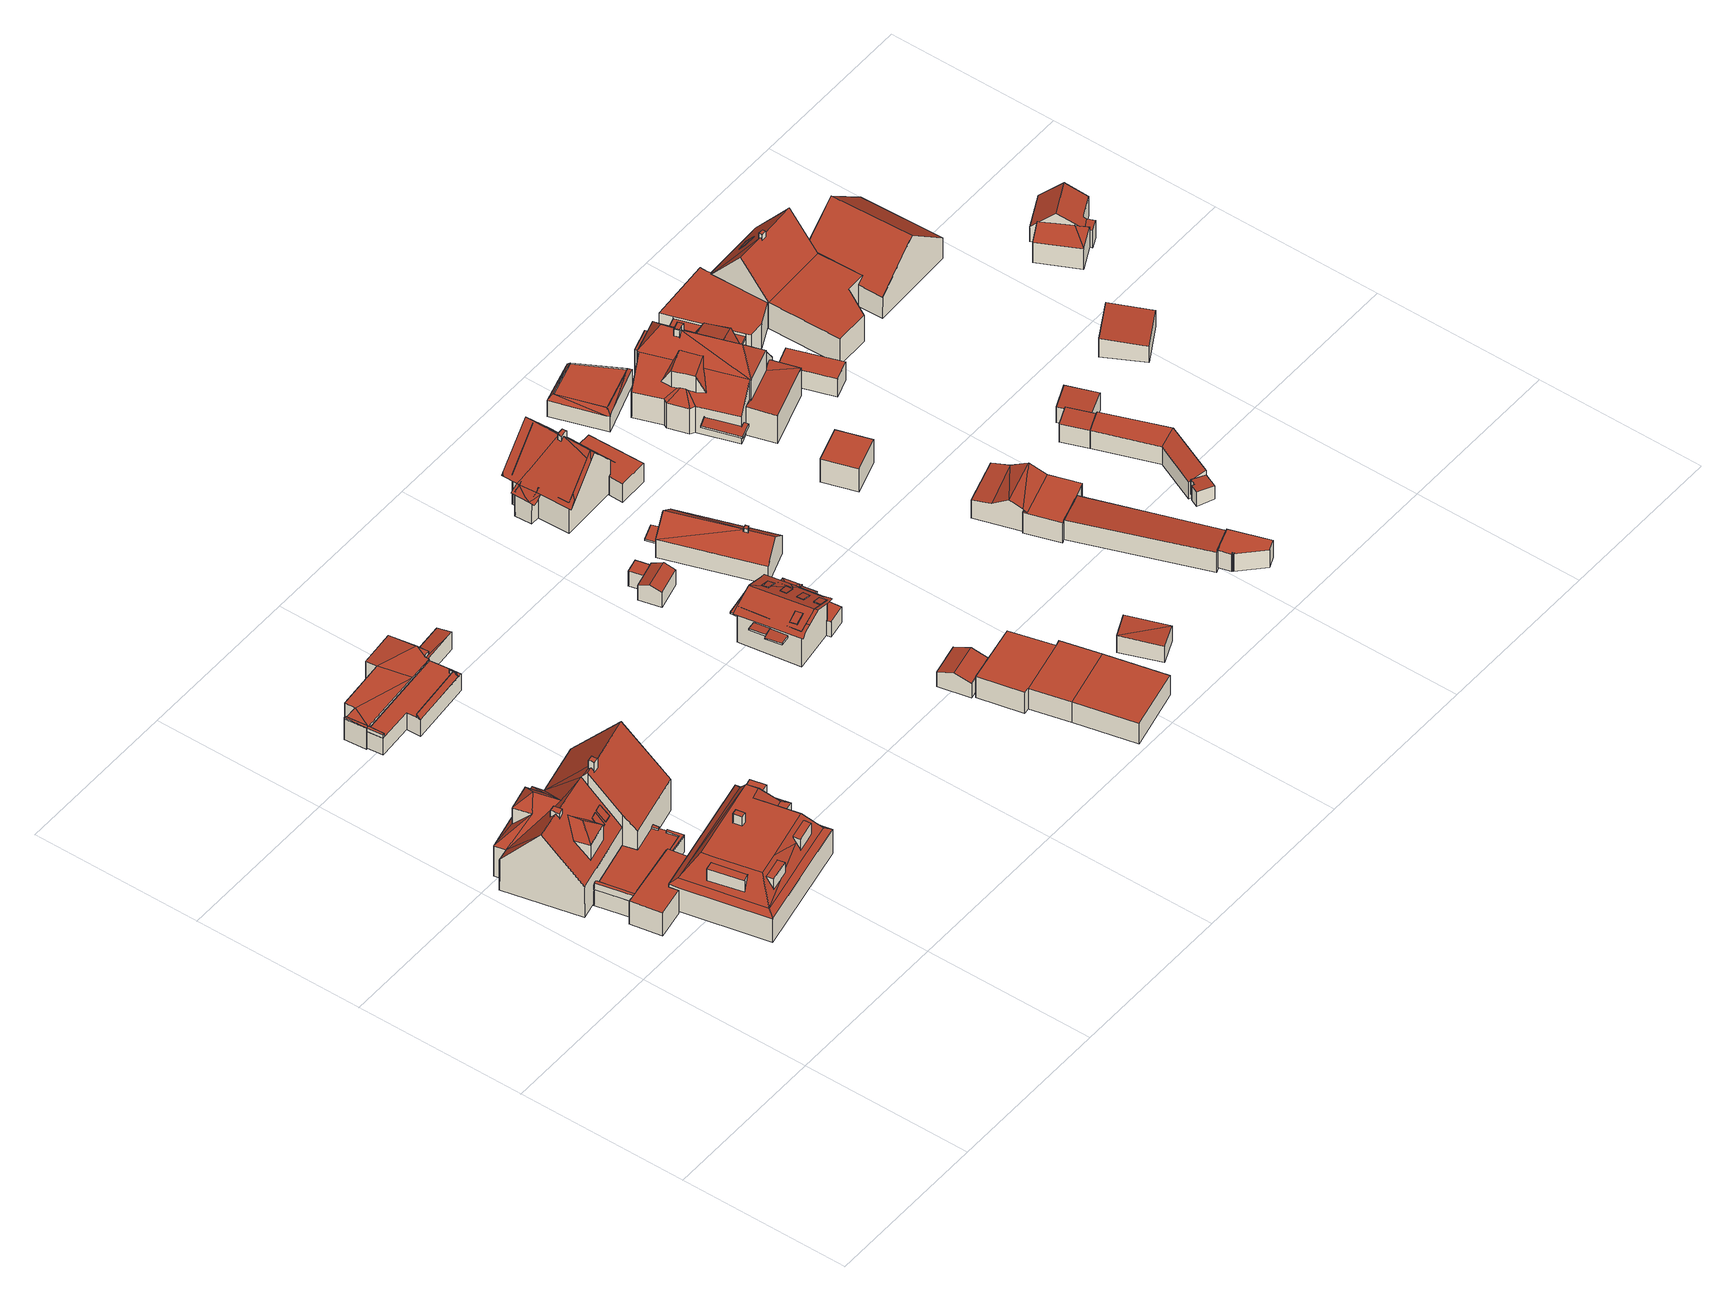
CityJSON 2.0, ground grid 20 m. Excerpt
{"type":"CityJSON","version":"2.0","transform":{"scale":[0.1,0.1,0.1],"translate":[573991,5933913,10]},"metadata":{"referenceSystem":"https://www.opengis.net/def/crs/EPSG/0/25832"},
"CityObjects":{
"building1":{"type":"Building","attributes":{"Grundfläche 2D":"24.657796","Grundhöhe NN":"11.334"},"geometry":[{"type":"Solid","lod":"3","boundaries":[[[[0,1,2,3,4,5,6,7,8]],[[2,1,9,10]],[[11,12,13,6,5,4,3,2,10,14]],[[7,6,13,15]],[[8,7,15,16]],[[0,8,16,17]],[[1,0,17,9]],[[9,17,16,15,13,12,11,14,10]]]],"semantics":{"surfaces":[{"type":"RoofSurface"},{"type":"WallSurface"},{"type":"GroundSurface"}],"values":[[0,1,1,1,1,1,1,2]]}}]},
"building2":{"type":"Building","attributes":{"Grundfläche 2D":"43.860601","Grundhöhe NN":"10.891"},"children":["building2-1","building2-2","building2-3"],"geometry":[{"type":"Solid","lod":"3","boundaries":[[[[18,19,20,21,22,23,24,25,26,27,28,29,30]],[[20,19,18,31,32]],[[21,20,32,33]],[[23,22,21,33,34]],[[24,23,34,35]],[[36,37,27,26,25,24,35,38]],[[28,27,37,39]],[[29,28,39,40]],[[18,30,29,40,41,31]],[[35,34,33,32,31,41,40,39,37,36,38]]]],"semantics":{"surfaces":[{"type":"RoofSurface"},{"type":"WallSurface"},{"type":"GroundSurface"}],"values":[[0,1,1,1,1,1,1,1,1,2]]}}]},
"building2-1":{"type":"BuildingInstallation","parents":["building2"],"geometry":[{"type":"MultiSurface","lod":"3","boundaries":[[[42,43,44,45]],[[30,18,43,42]],[[18,19,44,43]],[[19,46,45,44]],[[42,45,46,30]]],"semantics":{"surfaces":[{"type":"RoofSurface"},{"type":"WallSurface"}],"values":[0,1,1,1,1]}}]},
"building2-2":{"type":"BuildingInstallation","parents":["building2"],"geometry":[{"type":"MultiSurface","lod":"3","boundaries":[[[47,48,49,50,51,52,53]],[[27,28,52,51]],[[28,29,53,52]],[[29,54,47,53]],[[48,47,54,55]],[[48,55,56,49]],[[56,26,50,49]],[[26,27,51,50]]],"semantics":{"surfaces":[{"type":"RoofSurface"},{"type":"WallSurface"}],"values":[0,1,1,1,1,1,1,1]}}]},
"building2-3":{"type":"BuildingInstallation","parents":["building2"],"geometry":[{"type":"MultiSurface","lod":"3","boundaries":[[[57,58,59,60]],[[25,58,57,24]],[[25,22,59,58]],[[22,23,60,59]],[[23,24,57,60]]],"semantics":{"surfaces":[{"type":"RoofSurface"},{"type":"WallSurface"}],"values":[0,1,1,1,1]}}]},
"building3":{"type":"Building","attributes":{"Grundfläche 2D":"181.480783","Grundhöhe NN":"11.256"},"children":["building3-1","building3-2","building3-3","building3-4","building3-5"],"geometry":[{"type":"Solid","lod":"3","boundaries":[[[[61,62,63,64,65]],[[66,67,63,62,61]],[[68,66,61]],[[69,70,71]],[[68,71,70,72,73,66]],[[74,75,63,67,66]],[[61,76,77,68]],[[76,78,79,80,77]],[[71,81,82]],[[81,79,82]],[[81,71,68,83]],[[77,84,83,68]],[[83,85,81]],[[84,85,83]],[[82,79,78]],[[86,87,66,73,72,70,88,89,90]],[[91,64,63,75,74,92,93]],[[77,80,84]],[[79,81,85]],[[66,87,74]],[[87,86,92,74]],[[84,80,79,85]],[[61,65,94,95]],[[76,61,95,96]],[[82,78,76,96,97]],[[71,82,97,98]],[[69,71,98,99]],[[88,70,69,99,100]],[[86,90,89,88,100,101]],[[92,86,101,102,93]],[[91,93,102,103]],[[94,65,64,91,103]],[[98,97,96,95,94,103,102,101,100,99]]]],"semantics":{"surfaces":[{"type":"RoofSurface"},{"type":"WallSurface"},{"type":"GroundSurface"}],"values":[[0,0,0,0,0,0,0,0,0,0,0,0,0,0,0,0,0,1,1,1,1,1,1,1,1,1,1,1,1,1,1,1,2]]}}]},
"building3-1":{"type":"BuildingInstallation","parents":["building3"],"geometry":[{"type":"MultiSurface","lod":"3","boundaries":[[[104,105,106,107,108,109]],[[110,104,109,111,112]],[[105,104,110]],[[113,110,112]],[[110,113,114,105]],[[114,115,107,106,105]]],"semantics":{"surfaces":[{"type":"RoofSurface"},{"type":"WallSurface"}],"values":[0,0,0,1,1,1]}}]},
"building3-2":{"type":"BuildingInstallation","parents":["building3"],"geometry":[{"type":"MultiSurface","lod":"3","boundaries":[[[116,117,118,119]],[[118,117,120,121]],[[117,116,122,120]],[[119,118,121,123]],[[123,122,116,119]]],"semantics":{"surfaces":[{"type":"RoofSurface"},{"type":"WallSurface"}],"values":[0,1,1,1,1]}}]},
"building3-3":{"type":"BuildingInstallation","parents":["building3"],"geometry":[{"type":"MultiSurface","lod":"3","boundaries":[[[124,125,126,127,128,129,130]],[[131,128,127,126,132,75]],[[129,128,131,133]],[[62,124,130,129,133,63]],[[132,126,125,124,62,67]]],"semantics":{"surfaces":[{"type":"RoofSurface"},{"type":"WallSurface"}],"values":[0,1,1,1,1]}}]},
"building3-4":{"type":"BuildingInstallation","parents":["building3"],"geometry":[{"type":"MultiSurface","lod":"3","boundaries":[[[134,135,136,137,138,139,140]],[[141,142,135,134]],[[72,143,138,137,136,135,142,144]],[[143,145,139,138]],[[73,146,141,134,140,139,145]]],"semantics":{"surfaces":[{"type":"RoofSurface"},{"type":"WallSurface"}],"values":[0,1,1,1,1]}}]},
"building3-5":{"type":"BuildingInstallation","parents":["building3"],"geometry":[{"type":"MultiSurface","lod":"3","boundaries":[[[147,148,149,150]],[[151,152,149,148]],[[148,147,153,151]],[[152,154,150,149]],[[147,150,154,153]]],"semantics":{"surfaces":[{"type":"RoofSurface"},{"type":"WallSurface"}],"values":[0,1,1,1,1]}}]},
"building4":{"type":"Building","attributes":{"Grundfläche 2D":"166.159491","Grundhöhe NN":"11.619"},"children":["building4-1","building4-2","building4-3","building4-4","building4-5"],"geometry":[{"type":"Solid","lod":"3","boundaries":[[[[155,156,157,158,159]],[[160,161,162,159,158]],[[157,163,164,158]],[[163,165,166,164]],[[165,167,168,166]],[[167,169,170,168]],[[169,155,159,170]],[[171,159,162]],[[170,159,171]],[[168,170,171,172]],[[172,173,166,168]],[[174,164,166,173]],[[164,174,175,176,158]],[[175,177,160,158,176]],[[174,173,172,171,162,161,160,177,175]],[[157,156,155,178,179]],[[163,157,179,180]],[[165,163,180,181]],[[167,165,181,182]],[[169,167,182,183]],[[155,169,183,178]],[[178,183,182,181,180,179]]]],"semantics":{"surfaces":[{"type":"RoofSurface"},{"type":"WallSurface"},{"type":"GroundSurface"}],"values":[[0,0,0,0,0,0,0,0,0,0,0,0,0,0,0,1,1,1,1,1,1,2]]}}]},
"building4-1":{"type":"BuildingInstallation","parents":["building4"],"geometry":[{"type":"MultiSurface","lod":"3","boundaries":[[[184,185,186,187,188,189]],[[187,186,185,190,191]],[[188,187,191,192]],[[188,192,189]]],"semantics":{"surfaces":[{"type":"RoofSurface"},{"type":"WallSurface"}],"values":[0,1,1,1]}}]},
"building4-2":{"type":"BuildingInstallation","parents":["building4"],"geometry":[{"type":"MultiSurface","lod":"3","boundaries":[[[193,194,195,196,197]],[[193,197,198]],[[198,199,194,193]],[[194,199,200,195]]],"semantics":{"surfaces":[{"type":"RoofSurface"},{"type":"WallSurface"}],"values":[0,1,1,1]}}]},
"building4-3":{"type":"BuildingInstallation","parents":["building4"],"geometry":[{"type":"MultiSurface","lod":"3","boundaries":[[[201,202,203,204,205]],[[203,206,207,204]],[[202,201,208]],[[208,206,203,202]]],"semantics":{"surfaces":[{"type":"RoofSurface"},{"type":"WallSurface"}],"values":[0,1,1,1]}}]},
"building4-4":{"type":"BuildingInstallation","parents":["building4"],"geometry":[{"type":"MultiSurface","lod":"3","boundaries":[[[209,210,211,212]],[[213,214,212,211]],[[209,212,214,215]],[[215,216,210,209]],[[211,210,216,213]]],"semantics":{"surfaces":[{"type":"RoofSurface"},{"type":"WallSurface"}],"values":[0,1,1,1,1]}}]},
"building4-5":{"type":"BuildingInstallation","parents":["building4"],"geometry":[{"type":"MultiSurface","lod":"3","boundaries":[[[217,218,219,220]],[[219,218,176,221]],[[221,222,220,219]],[[222,217,220]]],"semantics":{"surfaces":[{"type":"RoofSurface"},{"type":"WallSurface"}],"values":[0,1,1,1]}}]},
"building5":{"type":"Building","attributes":{"Grundfläche 2D":"35.290898","Grundhöhe NN":"11.554"},"children":["building5-1","building5-2"],"geometry":[{"type":"Solid","lod":"3","boundaries":[[[[223,224,225,226,227,228,229,230,231,232]],[[233,232,231,230,234,235]],[[224,223,232,233,236]],[[225,224,236,237]],[[238,227,226,225,237,239]],[[228,227,238,240,229]],[[230,229,240,234]],[[236,233,235,234,240,238,239,237]]]],"semantics":{"surfaces":[{"type":"RoofSurface"},{"type":"WallSurface"},{"type":"GroundSurface"}],"values":[[0,1,1,1,1,1,1,2]]}}]},
"building5-1":{"type":"BuildingInstallation","parents":["building5"],"geometry":[{"type":"MultiSurface","lod":"3","boundaries":[[[241,242,243,244]],[[244,243,225,226]],[[241,244,226,223]],[[242,241,223,224]],[[243,242,224,225]]],"semantics":{"surfaces":[{"type":"RoofSurface"},{"type":"WallSurface"}],"values":[0,1,1,1,1]}}]},
"building5-2":{"type":"BuildingInstallation","parents":["building5"],"geometry":[{"type":"MultiSurface","lod":"3","boundaries":[[[245,246,229,247]],[[247,248,245]],[[249,250,245,248,251]],[[229,246,228]],[[251,252,250,249]],[[252,253,245,250]],[[246,245,253,228]]],"semantics":{"surfaces":[{"type":"RoofSurface"},{"type":"WallSurface"}],"values":[0,0,0,1,1,1,1]}}]},
"building6":{"type":"Building","attributes":{"Grundfläche 2D":"57.281906","Grundhöhe NN":"11.368"},"children":["building6-1"],"geometry":[{"type":"Solid","lod":"3","boundaries":[[[[254,255,256,257]],[[258,259,260,261,254]],[[261,255,254]],[[256,255,262,263,264]],[[263,265,266,264]],[[267,268,256,264]],[[269,270,271,272]],[[269,272,273,274,275]],[[254,257,276,277]],[[259,258,254,277,278]],[[260,259,278,279]],[[262,255,261,260,279,280]],[[263,262,280,281]],[[272,266,265,263,281,282,273]],[[283,284,267,264,266,272,271]],[[268,267,284,285]],[[256,268,285,286]],[[257,256,286,276]],[[270,269,287,288]],[[271,270,288,283]],[[274,273,282,289]],[[275,274,289,290]],[[269,275,290,287]],[[278,277,276,286,285,284,283,288,287,290,289,282,281,280,279]]]],"semantics":{"surfaces":[{"type":"RoofSurface"},{"type":"WallSurface"},{"type":"GroundSurface"}],"values":[[0,0,0,0,0,0,0,0,1,1,1,1,1,1,1,1,1,1,1,1,1,1,1,2]]}}]},
"building6-1":{"type":"BuildingInstallation","parents":["building6"],"geometry":[{"type":"MultiSurface","lod":"3","boundaries":[[[242,241,291,292]],[[292,291,258,259]],[[242,292,259,260]],[[241,242,260,261]],[[291,241,261,258]]],"semantics":{"surfaces":[{"type":"RoofSurface"},{"type":"WallSurface"}],"values":[0,1,1,1,1]}}]},
"building7":{"type":"Building","attributes":{"Grundfläche 2D":"14.621942","Grundhöhe NN":"11.204"},"geometry":[{"type":"Solid","lod":"3","boundaries":[[[[293,294,295,296]],[[297,293,296,298]],[[298,296,295,299,300]],[[297,298,300,301]],[[294,293,297,301,302]],[[295,294,302,299]],[[300,299,302,301]]]],"semantics":{"surfaces":[{"type":"RoofSurface"},{"type":"WallSurface"},{"type":"GroundSurface"}],"values":[[0,0,1,1,1,1,2]]}}]},
"building8":{"type":"Building","attributes":{"Grundfläche 2D":"45.106793","Grundhöhe NN":"11.141"},"children":["building8-1","building8-2","building8-3","building8-4","building8-5","building8-6","building8-7","building8-8","building8-9","building8-10"],"geometry":[{"type":"Solid","lod":"3","boundaries":[[[[303,304,305,306,307,308]],[[309,310,311,312,313,314,315,316,317,318]],[[305,304,303,310,309,318,319,320,321,322,306]],[[323,324,325,326,327,328,329,330,331,332,333,334,335]],[[330,336,337,309,338,339,340,341,331]],[[305,342,343,336,330,329,344,345,326,345,346,308]],[[308,346,347,348,349,312,311,310,303]],[[339,350,351,312,349,340]],[[325,324,352,353]],[[326,325,353,345]],[[345,354,327,326]],[[328,327,354,355]],[[355,344,329,328]],[[356,332,331,341]],[[333,332,356,357]],[[334,333,357,358]],[[335,334,358,359]],[[323,335,359,360]],[[324,323,360,352]],[[349,348,347,346,345,353,352,360,359,358,357,356,341,340],[345,344,355,354]],[[307,306,322,336,343,342,305,308]],[[312,351,350,339,338,309,318,317,316,315,314,313]],[[336,322,321,320,319,318,309,337]]]],"semantics":{"surfaces":[{"type":"RoofSurface"},{"type":"WallSurface"},{"type":"GroundSurface"}],"values":[[0,0,0,0,1,1,1,1,1,1,1,1,1,1,1,1,1,1,1,2,0,0,0]]}}]},
"building8-1":{"type":"BuildingInstallation","parents":["building8"],"geometry":[{"type":"MultiSurface","lod":"3","boundaries":[[[361,362,363,364]],[[364,363,365,366]],[[361,364,366,367]],[[367,368,362,361]],[[368,365,363,362]]],"semantics":{"surfaces":[{"type":"RoofSurface"},{"type":"WallSurface"}],"values":[0,1,1,1,1]}}]},
"building8-2":{"type":"BuildingInstallation","parents":["building8"],"geometry":[{"type":"MultiSurface","lod":"3","boundaries":[[[369,370,371,372,373]],[[374,375,369,373]],[[369,375,376,370]],[[377,374,373,372,371]],[[371,370,376,377]]],"semantics":{"surfaces":[{"type":"RoofSurface"},{"type":"WallSurface"}],"values":[0,1,1,1,1]}}]},
"building8-3":{"type":"BuildingInstallation","parents":["building8"],"geometry":[{"type":"MultiSurface","lod":"3","boundaries":[[[378,379,380,381,382,383]],[[383,384,385,379,378]],[[386,384,383,382,381]],[[380,379,385,387]],[[387,386,381,380]]],"semantics":{"surfaces":[{"type":"RoofSurface"},{"type":"WallSurface"}],"values":[0,1,1,1,1]}}]},
"building8-4":{"type":"BuildingInstallation","parents":["building8"],"geometry":[{"type":"MultiSurface","lod":"3","boundaries":[[[388,389,390,391,392]],[[336,390,389,388,393,337]],[[391,390,336,343]],[[343,394,392,391]],[[394,393,388,392]]],"semantics":{"surfaces":[{"type":"RoofSurface"},{"type":"WallSurface"}],"values":[0,1,1,1,1]}}]},
"building8-5":{"type":"BuildingInstallation","parents":["building8"],"geometry":[{"type":"MultiSurface","lod":"3","boundaries":[[[395,396,397,398,399,400]],[[401,396,395,402]],[[398,397,403,404,400,399]],[[404,405,395,400]],[[405,406,402,395]],[[402,406,304,403,397,396,401]]],"semantics":{"surfaces":[{"type":"RoofSurface"},{"type":"WallSurface"}],"values":[0,0,1,1,1,1]}}]},
"building8-6":{"type":"BuildingInstallation","parents":["building8"],"geometry":[{"type":"MultiSurface","lod":"3","boundaries":[[[407,408,409,410]],[[410,409,411,412]],[[413,407,410,412]],[[408,407,413,414]],[[414,411,409,408]],[[411,414,413,412]]],"semantics":{"surfaces":[{"type":"RoofSurface"},{"type":"WallSurface"},{"type":"OuterCeilingSurface"}],"values":[0,1,1,1,1,2]}}]},
"building8-7":{"type":"BuildingInstallation","parents":["building8"],"geometry":[{"type":"MultiSurface","lod":"3","boundaries":[[[415,416,417,418,419]],[[418,417,420,421]],[[419,422,423,415]],[[416,415,423,424]],[[417,416,424,420]],[[420,424,423,422,421]]],"semantics":{"surfaces":[{"type":"RoofSurface"},{"type":"WallSurface"},{"type":"OuterCeilingSurface"}],"values":[0,1,1,1,1,2]}}]},
"building8-8":{"type":"BuildingInstallation","parents":["building8"],"geometry":[{"type":"MultiSurface","lod":"3","boundaries":[[[425,426,418,427]],[[428,427,418,421]],[[425,427,428,429]],[[425,429,422,419,426]],[[426,419,418]],[[422,429,428,421]]],"semantics":{"surfaces":[{"type":"RoofSurface"},{"type":"WallSurface"},{"type":"OuterCeilingSurface"}],"values":[0,1,1,1,1,2]}}]},
"building8-9":{"type":"BuildingInstallation","parents":["building8"],"geometry":[{"type":"MultiSurface","lod":"3","boundaries":[[[430,431,432,433,434]],[[433,432,435,436,434]],[[430,434,436,437]],[[431,430,437,438]],[[432,431,438,435]],[[436,435,438,437]]],"semantics":{"surfaces":[{"type":"RoofSurface"},{"type":"WallSurface"},{"type":"OuterCeilingSurface"}],"values":[0,1,1,1,1,2]}}]},
"building8-10":{"type":"BuildingInstallation","parents":["building8"],"geometry":[{"type":"MultiSurface","lod":"3","boundaries":[[[439,440,441]],[[440,442,443,444]],[[440,444,441]],[[445,444,443]],[[442,440,439,446,435]],[[445,443,442,435,447]],[[441,444,445,447,448]],[[448,446,439,441]],[[435,446,448,447]]],"semantics":{"surfaces":[{"type":"RoofSurface"},{"type":"WallSurface"},{"type":"OuterCeilingSurface"}],"values":[0,0,0,0,1,1,1,1,2]}}]},
"building9":{"type":"Building","attributes":{"Grundfläche 2D":"9.071569","Grundhöhe NN":"11.189"},"geometry":[{"type":"Solid","lod":"3","boundaries":[[[[449,450,451,452]],[[453,454,450,449,455]],[[452,451,456,457]],[[455,449,452,457,458]],[[454,453,455,458,459]],[[456,451,450,454,459]],[[458,457,456,459]]]],"semantics":{"surfaces":[{"type":"RoofSurface"},{"type":"WallSurface"},{"type":"GroundSurface"}],"values":[[0,0,1,1,1,1,2]]}}]},
"building10":{"type":"Building","attributes":{"Grundfläche 2D":"128.785579","Grundhöhe NN":"11.204"},"geometry":[{"type":"Solid","lod":"3","boundaries":[[[[460,461,462,463]],[[464,465,466,467,468]],[[467,463,462,469,468]],[[460,463,470,471]],[[461,460,471,472]],[[462,461,472,473]],[[464,468,474,475]],[[465,464,475,476]],[[466,465,476,477]],[[467,466,477,478]],[[469,462,473,479]],[[469,479,474,468]],[[463,467,478,470]],[[477,476,475,474,479,473,472,471,470,478]]]],"semantics":{"surfaces":[{"type":"RoofSurface"},{"type":"WallSurface"},{"type":"GroundSurface"}],"values":[[0,0,0,1,1,1,1,1,1,1,1,1,1,2]]}}]},
"building11":{"type":"Building","attributes":{"Grundfläche 2D":"2.710591","Grundhöhe NN":"10.775"},"geometry":[{"type":"Solid","lod":"3","boundaries":[[[[480,481,482,483]],[[484,485,483,482]],[[485,486,480,483]],[[486,487,481,480]],[[487,484,482,481]],[[487,486,485,484]]]],"semantics":{"surfaces":[{"type":"RoofSurface"},{"type":"WallSurface"},{"type":"GroundSurface"}],"values":[[0,1,1,1,1,2]]}}]},
"building12":{"type":"Building","attributes":{"Grundfläche 2D":"52.745409","Grundhöhe NN":"10.947"},"children":["building12-1","building12-2"],"geometry":[{"type":"Solid","lod":"3","boundaries":[[[[488,489,490,491,492]],[[489,493,489,488]],[[493,489,488,492,494]],[[495,489,493]],[[496,490,489,495]],[[494,492,491,497,498]],[[493,494,498,499]],[[500,490,496,495,493,499,501,502]],[[490,500,502,501,497,491]],[[498,497,501,499]]]],"semantics":{"surfaces":[{"type":"RoofSurface"},{"type":"WallSurface"},{"type":"GroundSurface"}],"values":[[0,0,0,0,0,1,1,1,1,2]]}}]},
"building12-1":{"type":"BuildingInstallation","parents":["building12"],"geometry":[{"type":"MultiSurface","lod":"3","boundaries":[[[503,504,505,506,507]],[[508,489,504,503]],[[489,509,505,504]],[[510,506,505,509]],[[488,511,507,506,510]],[[503,507,511,508]]],"semantics":{"surfaces":[{"type":"RoofSurface"},{"type":"WallSurface"}],"values":[0,1,1,1,1,1]}}]},
"building12-2":{"type":"BuildingInstallation","parents":["building12"],"geometry":[{"type":"MultiSurface","lod":"3","boundaries":[[[512,500,513,514]],[[502,515,513,500]],[[515,516,514,513]],[[516,517,512,514]],[[517,502,500,512]],[[502,517,516,515]]],"semantics":{"surfaces":[{"type":"RoofSurface"},{"type":"WallSurface"},{"type":"OuterCeilingSurface"}],"values":[0,1,1,1,1,2]}}]},
"building13":{"type":"Building","attributes":{"Grundfläche 2D":"50.773736","Grundhöhe NN":"10.966"},"children":["building13-1"],"geometry":[{"type":"Solid","lod":"3","boundaries":[[[[518,519,520,521,522,523,524,525,526,527,528,529]],[[523,522,521,530,531,532]],[[532,531,533,534,535,536,537,525,538,524,523]],[[525,537,536,527,526]],[[525,524,538]],[[539,540,531,541,542]],[[531,540,539,542,535,534,533]],[[543,535,542,544]],[[545,526,537,546,547,548]],[[549,550,551,552,545,548,553]],[[554,522,555,549,553,556]],[[557,558,532,554,556,559]],[[560,540,533,558,557,561]],[[562,539,560,561,563]],[[564,534,562,563,565]],[[565,566,547,546,567,568,564]],[[553,548,547,566,565,563,561,557,559,556]],[[531,530,521,522,554,532]],[[540,560,539,542,541,531]],[[558,533,531,532]],[[531,533,540]],[[543,544,542,562,534]],[[562,542,539]],[[543,534,535]],[[535,534,564,568]],[[567,546,537,526,527,536,535,568]],[[522,521,520,519,518,529,528,527,526,545,552,551,550,549,555]]]],"semantics":{"surfaces":[{"type":"RoofSurface"},{"type":"WallSurface"},{"type":"GroundSurface"}],"values":[[0,0,0,0,0,0,0,0,1,1,1,1,1,1,1,1,2,0,0,0,0,0,0,0,0,0,0]]}}]},
"building13-1":{"type":"BuildingInstallation","parents":["building13"],"geometry":[{"type":"MultiSurface","lod":"3","boundaries":[[[569,570,571,572,573,574]],[[575,576,523,538,573,572,571]],[[577,574,573,538]],[[525,578,579,570,569,574,577]],[[579,575,571,570]]],"semantics":{"surfaces":[{"type":"RoofSurface"},{"type":"WallSurface"}],"values":[0,1,1,1,1]}}]},
"building14":{"type":"Building","attributes":{"Grundfläche 2D":"14.788819","Grundhöhe NN":"11.000"},"geometry":[{"type":"Solid","lod":"3","boundaries":[[[[580,581,582]],[[583,581,580]],[[584,585,582,581]],[[585,586,580,582]],[[586,587,583,580]],[[587,584,581,583]],[[587,586,585,584]]]],"semantics":{"surfaces":[{"type":"RoofSurface"},{"type":"WallSurface"},{"type":"GroundSurface"}],"values":[[0,0,1,1,1,1,2]]}}]},
"building15":{"type":"Building","attributes":{"Grundfläche 2D":"22.264469","Grundhöhe NN":"10.950"},"geometry":[{"type":"Solid","lod":"3","boundaries":[[[[588,589,590,591,592,593]],[[594,595,592,591]],[[595,596,593,592]],[[596,597,588,593]],[[597,598,589,588]],[[598,599,590,589]],[[599,594,591,590]],[[594,599,598,597,596,595]]]],"semantics":{"surfaces":[{"type":"RoofSurface"},{"type":"WallSurface"},{"type":"GroundSurface"}],"values":[[0,1,1,1,1,1,1,2]]}}]},
"building16":{"type":"Building","attributes":{"Grundfläche 2D":"17.547028","Grundhöhe NN":"10.818"},"geometry":[{"type":"Solid","lod":"3","boundaries":[[[[600,601,602,603]],[[604,605,603,602]],[[605,606,600,603]],[[606,607,601,600]],[[607,604,602,601]],[[607,606,605,604]]]],"semantics":{"surfaces":[{"type":"RoofSurface"},{"type":"WallSurface"},{"type":"GroundSurface"}],"values":[[0,1,1,1,1,2]]}}]},
"building17":{"type":"Building","attributes":{"Grundfläche 2D":"39.654906","Grundhöhe NN":"10.940"},"geometry":[{"type":"Solid","lod":"3","boundaries":[[[[608,609,610]],[[608,611,612,609]],[[610,609,613]],[[613,609,614,615]],[[616,617,612,611]],[[618,617,616]],[[619,614,617,618]],[[620,615,614,619]],[[621,622,623,624]],[[621,612,617,622]],[[622,617,614,623]],[[609,612,621,624]],[[623,614,609,624]],[[611,608,610,625,626]],[[618,616,611,626,627]],[[628,615,620,619,618,627,629]],[[610,613,615,628,625]],[[628,629,627,626,625]]]],"semantics":{"surfaces":[{"type":"RoofSurface"},{"type":"WallSurface"},{"type":"GroundSurface"}],"values":[[0,0,0,0,0,0,0,0,0,1,1,1,1,1,1,1,1,2]]}}]},
"building18":{"type":"Building","attributes":{"Grundfläche 2D":"112.327734","Grundhöhe NN":"11.149"},"geometry":[{"type":"Solid","lod":"3","boundaries":[[[[630,631,632,633,634]],[[635,630,636]],[[631,630,635]],[[637,638,636,639]],[[635,636,638]],[[640,641,633,632,642,643,644]],[[645,646,647,648,649]],[[633,650,651,634]],[[639,636,630,634,651,652]],[[637,639,652,653]],[[631,635,638,637,653,654,642,632]],[[643,642,654,655]],[[644,643,655,656]],[[645,657,658,641,640,644,656,659,646]],[[633,641,658,650]],[[647,646,659,660]],[[661,649,648,647,660,662]],[[645,649,661,657]],[[657,661,662,660,659,656,655,654,653,652,651,650,658]]]],"semantics":{"surfaces":[{"type":"RoofSurface"},{"type":"WallSurface"},{"type":"GroundSurface"}],"values":[[0,0,0,0,0,0,0,1,1,1,1,1,1,1,1,1,1,1,2]]}}]},
"building19":{"type":"Building","attributes":{"Grundfläche 2D":"12.343566","Grundhöhe NN":"11.570"},"geometry":[{"type":"Solid","lod":"3","boundaries":[[[[663,664,665,666,667,668,669,670]],[[671,672,666,665]],[[672,673,667,666]],[[673,674,668,667]],[[674,675,669,668]],[[675,676,670,669]],[[676,677,663,670]],[[677,678,664,663]],[[678,671,665,664]],[[674,673,672,671,678,677,676,675]]]],"semantics":{"surfaces":[{"type":"RoofSurface"},{"type":"WallSurface"},{"type":"GroundSurface"}],"values":[[0,1,1,1,1,1,1,1,1,2]]}}]},
"building20":{"type":"Building","attributes":{"Grundfläche 2D":"134.999847","Grundhöhe NN":"10.940"},"children":["building20-1","building20-2"],"geometry":[{"type":"Solid","lod":"3","boundaries":[[[[679,680,681,682,683]],[[684,685,686,687,688,689,690,691,680,679,692]],[[687,686,693,694]],[[695,696,697,698,699]],[[700,701,702,703,696,695,704,705]],[[702,701,706,707]],[[708,709,710,711]],[[708,711,712,711,713,714,715,716,693,686,685,684,692,679,683]],[[700,705,704,695,699,717,718,714,713,711,710,711,719,706,701]],[[720,710,709]],[[719,711,710,720]],[[721,707,706,719,722,723,724]],[[698,697,725,724,723,726,727,717,699]],[[715,714,718]],[[728,729,730,731]],[[732,728,731,733]],[[734,732,733,735]],[[736,694,693,716,737,730,729]],[[682,681,738,734,735,739,708,683]],[[740,741,742,743,744,745]],[[746,747,748,749,750]],[[748,747,751]],[[752,746,750]],[[753,746,752]],[[687,694,736]],[[736,729,728,732,734,738,680,691,690,689,688,687]],[[681,680,738]],[[702,707,721]],[[725,696,703,702,721,724]],[[697,696,725]],[[708,751,747,709]],[[709,747,746,720]],[[720,746,753,719]],[[754,722,719,753,752,755]],[[727,726,723,722,754,756]],[[745,717,727,756,757,740]],[[717,745,744,718]],[[758,715,718,744,743,759]],[[716,715,758,760]],[[737,716,760,761]],[[730,737,761,762]],[[731,730,762,763]],[[733,731,763,764]],[[735,733,764,765]],[[766,739,735,765,767,768]],[[767,769,748,751,708,739,766,768]],[[741,740,757,770]],[[742,741,770,771]],[[743,742,771,759]],[[772,749,748,769]],[[750,749,772,773]],[[752,750,773,755]],[[769,767,765,764,763,762,761,760,758,759,771,770,757,756,754,755,773,772]]]],"semantics":{"surfaces":[{"type":"RoofSurface"},{"type":"WallSurface"},{"type":"GroundSurface"}],"values":[[0,0,0,0,0,0,0,0,0,0,0,0,0,0,0,0,0,0,0,0,0,0,0,0,1,1,1,1,1,1,1,1,1,1,1,1,1,1,1,1,1,1,1,1,1,1,1,1,1,1,1,1,2]]}}]},
"building20-1":{"type":"BuildingInstallation","parents":["building20"],"geometry":[{"type":"MultiSurface","lod":"3","boundaries":[[[774,775,776,777,778]],[[779,776,775,780,713,712]],[[779,781,777,776]],[[781,711,778,777]],[[711,782,774,778]],[[782,780,775,774]]],"semantics":{"surfaces":[{"type":"RoofSurface"},{"type":"WallSurface"}],"values":[0,1,1,1,1,1]}}]},
"building20-2":{"type":"BuildingInstallation","parents":["building20"],"geometry":[{"type":"MultiSurface","lod":"3","boundaries":[[[783,766,784,785,786,787]],[[785,784,788,789]],[[786,785,789,790]],[[787,786,790,791]],[[783,787,791,792]],[[783,792,768,766]],[[766,768,788,784]],[[791,790,789,788,768,792]]],"semantics":{"surfaces":[{"type":"RoofSurface"},{"type":"WallSurface"},{"type":"OuterCeilingSurface"}],"values":[0,1,1,1,1,1,1,2]}}]},
"building21":{"type":"Building","attributes":{"Grundfläche 2D":"3.276432","Grundhöhe NN":"11.676"},"geometry":[{"type":"Solid","lod":"3","boundaries":[[[[793,794,795,796,797,798]],[[799,800,797,796]],[[800,801,798,797]],[[801,802,793,798]],[[802,803,794,793]],[[803,804,795,794]],[[804,799,796,795]],[[799,804,803,802,801,800]]]],"semantics":{"surfaces":[{"type":"RoofSurface"},{"type":"WallSurface"},{"type":"GroundSurface"}],"values":[[0,1,1,1,1,1,1,2]]}}]},
"building22":{"type":"Building","attributes":{"Grundfläche 2D":"15.768031","Grundhöhe NN":"10.940"},"geometry":[{"type":"Solid","lod":"3","boundaries":[[[[805,806,807,808]],[[809,810,808,807]],[[810,811,805,808]],[[811,812,806,805]],[[812,809,807,806]],[[812,811,810,809]]]],"semantics":{"surfaces":[{"type":"RoofSurface"},{"type":"WallSurface"},{"type":"GroundSurface"}],"values":[[0,1,1,1,1,2]]}}]},
"building23":{"type":"Building","attributes":{"Grundfläche 2D":"29.505233","Grundhöhe NN":"11.071"},"geometry":[{"type":"Solid","lod":"3","boundaries":[[[[813,814,815,816]],[[816,815,817,818,819]],[[814,813,820,821]],[[815,814,821,822]],[[817,815,822,823]],[[824,819,818,817,823,825]],[[813,816,826,820]],[[816,819,824,826]],[[826,824,825,823,822,821,820]]]],"semantics":{"surfaces":[{"type":"RoofSurface"},{"type":"WallSurface"},{"type":"GroundSurface"}],"values":[[0,0,1,1,1,1,1,1,2]]}}]},
"building24":{"type":"Building","attributes":{"Grundfläche 2D":"6.618847","Grundhöhe NN":"11.067"},"geometry":[{"type":"Solid","lod":"3","boundaries":[[[[827,819,828,829]],[[825,830,829,828]],[[830,831,827,829]],[[831,824,819,827]],[[824,825,828,819]],[[824,831,830,825]]]],"semantics":{"surfaces":[{"type":"RoofSurface"},{"type":"WallSurface"},{"type":"GroundSurface"}],"values":[[0,1,1,1,1,2]]}}]},
"building25":{"type":"Building","attributes":{"Grundfläche 2D":"54.448129","Grundhöhe NN":"10.810"},"children":["building25-1"],"geometry":[{"type":"Solid","lod":"3","boundaries":[[[[832,833,834,835,836,837,838,839,840,841,842]],[[843,844,845,846,833,832,847,848]],[[832,842,849,843,848,847]],[[846,833,846,845,844,845]],[[833,846,845,844,850,834]],[[835,834,850,851]],[[836,835,851,852]],[[837,836,852,853]],[[838,837,853,854]],[[839,838,854,855]],[[840,839,855,856]],[[841,840,856,857]],[[842,841,857,849]],[[844,843,849,857,856,855,854,853,852,851,850]]]],"semantics":{"surfaces":[{"type":"RoofSurface"},{"type":"WallSurface"},{"type":"GroundSurface"}],"values":[[0,1,1,1,1,1,1,1,1,1,1,1,1,2]]}}]},
"building25-1":{"type":"BuildingInstallation","parents":["building25"],"geometry":[{"type":"MultiSurface","lod":"3","boundaries":[[[847,858,859,846]],[[846,859,860,845]],[[846,845,848,847]],[[859,858,861,860]],[[858,847,848,861]],[[861,848,845,860]]],"semantics":{"surfaces":[{"type":"RoofSurface"},{"type":"WallSurface"},{"type":"OuterCeilingSurface"}],"values":[0,1,1,1,1,2]}}]},
"building26":{"type":"Building","attributes":{"Grundfläche 2D":"10.769108","Grundhöhe NN":"10.804"},"geometry":[{"type":"Solid","lod":"3","boundaries":[[[[862,863,864,865]],[[866,867,865,864]],[[867,868,862,865]],[[868,869,863,862]],[[869,866,864,863]],[[869,868,867,866]]]],"semantics":{"surfaces":[{"type":"RoofSurface"},{"type":"WallSurface"},{"type":"GroundSurface"}],"values":[[0,1,1,1,1,2]]}}]},
"building27":{"type":"Building","attributes":{"Grundfläche 2D":"124.805504","Grundhöhe NN":"10.709"},"children":["building27-1","building27-2"],"geometry":[{"type":"Solid","lod":"3","boundaries":[[[[870,871,872,871,873,874,875,876]],[[870,877,878,879,880,871]],[[871,880,881,882,874,873]],[[883,884,876,875,885,886]],[[885,875,887,888]],[[886,885,888,889]],[[883,886,889,890]],[[884,883,890,891]],[[876,884,891,892]],[[877,870,876,892,893]],[[894,879,878,877,893,895]],[[880,879,894,896]],[[881,880,896,897]],[[882,881,897,898]],[[875,874,882,898,887]],[[889,888,887,898,897,896,894,895,893,892,891,890]]]],"semantics":{"surfaces":[{"type":"RoofSurface"},{"type":"WallSurface"},{"type":"GroundSurface"}],"values":[[0,0,0,0,1,1,1,1,1,1,1,1,1,1,1,2]]}}]},
"building27-1":{"type":"BuildingInstallation","parents":["building27"],"geometry":[{"type":"MultiSurface","lod":"3","boundaries":[[[899,900,901,902]],[[901,900,903,904]],[[902,901,904,905]],[[899,902,905,906]],[[900,899,906,903]]],"semantics":{"surfaces":[{"type":"RoofSurface"},{"type":"WallSurface"}],"values":[0,1,1,1,1]}}]},
"building27-2":{"type":"BuildingInstallation","parents":["building27"],"geometry":[{"type":"MultiSurface","lod":"3","boundaries":[[[907,908,909,910,911,912]],[[913,909,908,907,914,873]],[[872,915,910,909,913]],[[916,912,911,910,915,871]],[[907,912,916,914]]],"semantics":{"surfaces":[{"type":"RoofSurface"},{"type":"WallSurface"}],"values":[0,1,1,1,1]}}]},
"building28":{"type":"Building","attributes":{"Grundfläche 2D":"25.356640","Grundhöhe NN":"10.571"},"geometry":[{"type":"Solid","lod":"3","boundaries":[[[[917,918,919,920]],[[921,922,920,919]],[[922,923,917,920]],[[923,924,918,917]],[[924,921,919,918]],[[924,923,922,921]]]],"semantics":{"surfaces":[{"type":"RoofSurface"},{"type":"WallSurface"},{"type":"GroundSurface"}],"values":[[0,1,1,1,1,2]]}}]},
"building29":{"type":"Building","attributes":{"Grundfläche 2D":"94.398998","Grundhöhe NN":"10.656"},"geometry":[{"type":"Solid","lod":"3","boundaries":[[[[925,926,927,928]],[[929,925,928,930,884,931]],[[929,931,932,933]],[[926,925,929,933,934]],[[927,926,934,935]],[[930,928,927,935,936]],[[884,930,936,891]],[[931,884,891,932]],[[932,891,936,935,934,933]]]],"semantics":{"surfaces":[{"type":"RoofSurface"},{"type":"WallSurface"},{"type":"GroundSurface"}],"values":[[0,0,1,1,1,1,1,1,2]]}}]},
"building30":{"type":"Building","attributes":{"Grundfläche 2D":"39.573795","Grundhöhe NN":"10.249"},"geometry":[{"type":"Solid","lod":"3","boundaries":[[[[937,938,939,940,941]],[[942,943,944,945,946,947]],[[948,949,937,941,950,951,945,944]],[[952,953,943,954,955,956]],[[949,952,956,957]],[[939,958,959,940]],[[960,941,940,959,961]],[[938,962,958,939]],[[947,963,964,942]],[[943,953,952,948,944]],[[949,948,952]],[[960,950,941]],[[950,960,961,965,951]],[[946,945,951,965,966]],[[947,946,966,963]],[[954,942,964,967,955]],[[956,955,967,968]],[[956,968,962,938,957]],[[937,949,957,938]],[[942,954,943]],[[968,967,964,963,966,965,961,959,958,962]]]],"semantics":{"surfaces":[{"type":"RoofSurface"},{"type":"WallSurface"},{"type":"GroundSurface"}],"values":[[0,0,0,0,0,1,1,1,1,1,1,1,1,1,1,1,1,1,1,1,2]]}}]}
},
"vertices":[
[84,232,45],[130,241,45],[126,265,45],[124,265,45],[61,254,45],[58,253,45],[45,251,45],[52,215,45],[86,221,45],[130,241,13],[126,265,13],[61,254,13],[58,253,13],[45,251,13],[124,265,13],[52,215,13],[86,221,13],[84,232,13],
[154,304,31],[150,304,31],[118,296,31],[114,312,31],[52,298,31],[48,297,31],[58,253,31],[61,254,31],[124,265,31],[126,265,31],[161,271,31],[157,289,31],[155,297,31],[154,304,9],[118,296,9],[114,312,9],[48,297,9],[58,253,9],[124,265,9],[126,265,9],[61,254,9],[161,271,9],[157,289,9],[155,297,9],
[155,297,33],[154,304,33],[150,304,33],[152,296,33],[152,296,31],
[154,288,33],[157,274,33],[123,267,33],[124,265,33],[126,265,33],[161,271,33],[157,289,33],[154,288,31],[157,274,31],[123,267,31],
[58,253,40],[61,254,40],[52,298,40],[48,297,40],
[110,405,55],[121,355,112],[121,352,115],[184,366,115],[172,419,55],[105,356,107],[115,354,112],[74,357,98],[6,382,55],[16,338,108],[21,385,55],[48,344,108],[55,346,107],[107,349,115],[115,351,115],[107,418,55],[84,384,84],[78,412,55],[48,398,62],[79,405,62],[53,377,84],[18,398,55],[67,386,98],[79,405,84],[48,398,84],[114,312,56],[107,349,98],[26,292,55],[52,298,55],[54,298,55],[196,314,56],[114,312,74],[118,296,57],[172,419,13],[110,405,13],[107,418,13],[18,398,13],[21,385,13],[6,382,13],[26,292,13],[114,312,13],[118,296,13],[196,314,13],
[64,323,99],[83,312,84],[82,317,84],[79,330,84],[76,332,87],[61,339,99],[53,305,84],[49,324,85],[48,323,84],[53,305,63],[83,312,63],[82,317,69],
[108,323,70],[105,333,82],[97,331,82],[99,321,70],[105,333,81],[97,331,81],[108,323,69],[99,321,69],
[121,355,124],[115,354,124],[114,354,124],[115,351,124],[115,347,124],[122,348,124],[121,352,124],[115,347,111],[114,354,112],[122,348,111],
[54,351,110],[47,350,110],[48,348,110],[48,344,110],[49,340,110],[56,342,110],[54,350,110],[54,351,101],[47,350,101],[49,340,103],[48,348,103],[56,342,103],[54,350,102],
[96,320,70],[94,330,82],[86,328,82],[88,318,70],[94,330,81],[86,328,81],[96,320,69],[88,318,69],
[84,232,49],[86,221,49],[107,121,49],[112,129,55],[92,226,55],[126,148,82],[114,201,82],[112,213,82],[242,149,49],[234,154,55],[232,201,49],[223,206,55],[247,204,49],[238,210,55],[234,263,49],[229,254,55],[215,235,82],[218,222,82],[204,218,82],[215,167,82],[152,153,82],[189,154,70],[127,148,82],[84,232,16],[107,121,16],[242,149,16],[232,201,16],[247,204,16],[234,263,16],
[144,148,77],[128,145,77],[129,140,77],[130,137,77],[155,142,77],[153,150,77],[129,140,67],[130,137,61],[155,142,62],
[101,198,77],[110,158,77],[119,161,77],[114,186,77],[111,200,77],[101,198,61],[110,158,62],[113,159,66],
[222,220,76],[231,222,76],[227,240,76],[219,238,76],[221,229,76],[227,240,62],[224,239,68],[231,222,62],
[166,203,95],[172,204,95],[170,214,95],[164,213,95],[170,214,82],[164,213,82],[166,203,82],[172,204,82],
[213,163,77],[188,158,77],[190,149,77],[214,154,77],[190,149,61],[214,154,62],
[86,604,39],[83,604,39],[85,585,39],[87,585,39],[127,588,39],[128,576,39],[128,571,39],[203,578,39],[202,588,39],[199,614,39],[199,614,16],[203,578,16],[202,588,16],[83,604,16],[85,585,16],[127,588,16],[87,585,16],[128,571,16],
[86,604,44],[83,604,44],[85,585,44],[87,585,44],
[197,583,44],[128,576,44],[198,578,39],[202,583,39],[197,588,43],[197,588,44],[201,588,39],[197,588,39],[197,583,39],
[100,631,42],[169,612,41],[160,649,42],[99,643,42],[83,630,42],[81,630,42],[83,604,43],[86,604,43],[199,614,41],[199,620,41],[206,635,41],[202,621,41],[207,621,41],[202,667,40],[158,662,42],[245,621,38],[243,638,35],[206,635,35],[207,621,37],[202,621,37],[202,620,37],[203,617,38],[99,643,14],[100,631,14],[81,630,14],[83,604,14],[199,614,14],[199,620,14],[202,621,14],[206,635,14],[202,667,14],[158,662,14],[160,649,14],[245,621,14],[243,638,14],[202,620,14],[203,617,14],
[83,630,44],[81,630,44],
[535,199,39],[531,218,32],[493,210,32],[497,191,39],[539,181,32],[501,173,32],[493,210,12],[501,173,12],[539,181,12],[531,218,12],
[449,408,69],[459,399,65],[480,381,58],[487,375,56],[480,413,56],[475,412,58],[461,337,69],[448,408,69],[447,408,69],[425,405,61],[416,403,58],[423,366,58],[429,332,58],[430,327,58],[436,329,61],[462,333,69],[485,337,59],[493,339,56],[493,341,56],[491,349,56],[504,381,32],[492,379,32],[493,376,32],[481,374,32],[491,375,32],[494,358,32],[483,356,32],[486,340,32],[485,340,32],[486,335,32],[509,339,32],[507,358,32],[508,358,32],[486,340,59],[485,340,59],[458,336,68],[435,333,61],[435,333,11],[485,340,11],[482,367,58],[484,348,59],[483,356,11],[481,374,11],[475,412,11],[449,408,11],[447,408,11],[425,405,11],[431,359,61],[429,376,61],[492,379,11],[493,376,11],[491,375,11],[494,358,11],[486,335,11],[509,339,11],[507,358,11],[508,358,11],[504,381,11],
[477,384,60],[464,381,66],[465,374,66],[478,376,60],[465,374,65],[478,376,59],[477,384,59],[464,381,65],
[439,341,63],[451,343,67],[449,351,67],[442,350,65],[437,349,63],[437,349,62],[439,341,62],[451,343,66],[449,351,66],
[480,364,60],[480,365,60],[467,363,66],[468,355,66],[475,356,63],[481,357,60],[481,357,59],[480,365,59],[468,355,65],[467,363,65],
[473,338,65],[485,340,60],[486,340,60],[484,348,60],[472,346,65],[473,338,64],[472,346,64],
[471,402,61],[459,398,66],[460,392,67],[466,393,64],[467,393,64],[472,394,62],[459,399,66],[459,400,66],[460,392,66],[472,394,61],[471,402,60],[459,400,65],
[467,421,46],[426,414,46],[427,405,46],[469,411,46],[427,405,44],[469,411,44],[467,421,44],[426,414,44],
[417,365,47],[421,346,47],[433,348,48],[430,368,48],[421,366,47],[433,348,45],[430,368,45],[421,366,45],[417,365,45],[421,346,45],
[418,385,47],[421,366,48],[427,386,48],[427,386,45],[418,385,45],
[494,358,54],[491,375,54],[481,374,55],[482,365,55],[483,356,55],[481,374,52],[483,356,52],[494,358,52],[491,375,52],
[478,394,55],[479,384,55],[489,397,54],[481,374,54],[487,375,54],[492,379,54],[493,376,54],[478,394,52],[493,376,52],[489,397,52],
[448,513,38],[415,505,38],[418,492,33],[451,500,33],[429,522,32],[412,518,32],[445,526,32],[418,492,12],[451,500,12],[445,526,12],[412,518,12],
[549,2,41],[622,19,39],[606,90,39],[533,73,41],[575,185,39],[504,170,41],[515,118,41],[522,119,41],[588,134,39],[595,136,39],[533,73,12],[549,2,12],[622,19,12],[606,90,12],[588,134,12],[575,185,12],[504,170,12],[515,118,12],[522,119,12],[595,136,12],
[441,543,29],[425,539,29],[429,522,29],[445,526,29],[429,522,8],[445,526,8],[441,543,8],[425,539,8],
[522,464,53],[521,468,53],[472,541,34],[509,430,34],[531,437,53],[515,555,34],[552,445,34],[494,548,53],[492,548,51],[509,430,9],[552,445,9],[515,555,9],[472,541,31],[472,541,9],[472,541,29],
[523,469,57],[521,468,57],[519,468,57],[520,463,57],[524,465,57],[523,469,51],[519,468,52],[520,463,52],[524,465,51],
[469,552,31],[492,548,31],[488,559,31],[492,548,29],[488,559,29],[469,552,29],
[523,631,48],[522,681,48],[522,710,48],[482,709,96],[482,699,96],[482,668,96],[482,667,96],[483,663,96],[483,630,96],[483,625,96],[514,625,59],[523,625,48],[442,708,47],[442,689,47],[446,687,51],[442,686,47],[443,666,48],[443,661,48],[444,624,48],[478,630,89],[479,667,92],[434,673,44],[441,686,46],[431,688,43],[431,666,43],[435,660,44],[431,660,43],[517,631,55],[447,629,52],[447,629,10],[517,631,10],[515,700,56],[516,685,56],[516,679,56],[517,636,55],[515,700,10],[446,698,51],[495,699,80],[446,698,10],[446,686,10],[446,686,51],[446,687,10],[434,686,44],[434,686,10],[435,666,44],[435,666,10],[446,666,52],[446,666,10],[446,661,10],[446,658,52],[446,661,52],
[487,663,99],[488,663,99],[488,668,99],[483,668,99],[479,667,99],[479,663,99],[488,668,90],[483,668,96],[479,663,92],[487,663,91],[488,663,90],
[685,64,31],[639,98,34],[657,52,32],[666,110,34],[639,98,10],[657,52,10],[685,64,10],[666,110,10],
[514,613,35],[549,614,35],[548,681,35],[516,681,35],[517,631,35],[514,630,35],[516,681,9],[517,631,9],[514,630,9],[514,613,9],[549,614,9],[548,681,9],
[667,437,40],[708,450,40],[696,489,40],[655,476,40],[696,489,8],[655,476,8],[667,437,8],[708,450,8],
[583,686,31],[571,742,37],[565,745,31],[585,682,31],[588,688,37],[615,759,31],[616,755,37],[618,760,31],[590,684,31],[644,705,37],[650,704,31],[648,708,31],[619,757,31],[588,688,35],[644,705,35],[616,755,35],[571,742,35],[565,745,9],[585,682,9],[650,704,9],[618,760,9],[619,757,9],
[767,303,49],[718,273,41],[719,269,39],[773,285,39],[773,286,39],[714,287,49],[762,322,39],[702,325,36],[708,304,39],[755,341,36],[770,245,39],[784,250,39],[718,273,39],[716,272,39],[728,232,39],[770,245,36],[733,234,38],[787,86,39],[789,87,39],[820,97,36],[773,285,11],[773,286,11],[755,341,11],[702,325,11],[718,273,11],[716,272,11],[728,232,11],[770,245,11],[784,250,11],[733,234,11],[787,86,11],[820,97,11],[789,87,11],
[820,46,40],[833,51,40],[818,97,40],[789,87,40],[793,72,40],[795,73,40],[796,71,40],[794,71,40],[818,97,16],[789,87,16],[793,72,16],[795,73,16],[796,71,16],[794,71,16],[820,46,16],[833,51,16],
[664,627,85],[642,620,78],[646,610,58],[655,619,72],[657,622,77],[657,648,85],[657,649,85],[656,651,85],[634,644,78],[636,638,78],[637,635,78],[639,630,78],[640,628,78],[663,629,85],[648,652,77],[632,655,58],[686,652,84],[708,659,77],[703,669,58],[701,667,61],[692,657,77],[693,630,84],[694,625,84],[717,633,78],[709,655,77],[687,651,84],[692,635,84],[702,625,77],[719,622,57],[672,576,77],[672,574,77],[689,597,99],[669,658,99],[663,663,95],[667,664,99],[663,678,99],[637,688,77],[637,686,77],[679,699,77],[679,701,77],[713,589,77],[714,587,77],[717,633,56],[737,597,44],[726,631,44],[709,655,56],[708,659,56],[703,703,45],[702,707,45],[637,635,57],[636,638,56],[625,646,45],[623,641,44],[639,630,57],[630,618,44],[640,628,56],[635,615,45],[634,644,56],[614,678,44],[642,620,56],[650,569,46],[694,704,46],[689,718,46],[662,710,46],[666,697,46],[679,701,46],[679,699,46],[714,587,49],[672,574,49],[662,573,49],[672,541,47],[739,563,47],[672,576,49],[728,594,49],[713,589,49],[737,597,9],[728,594,9],[702,707,9],[694,704,9],[637,688,9],[666,697,9],[637,686,9],[614,678,9],[625,646,9],[623,641,9],[630,618,9],[635,615,9],[650,569,34],[650,569,9],[650,569,30],[662,573,9],[689,718,9],[662,710,9],[672,541,9],[739,563,9],
[674,659,103],[672,665,103],[662,662,103],[664,656,103],[669,658,103],[662,662,93],[672,665,94],[664,656,93],[674,659,94],
[655,570,34],[638,606,34],[627,602,32],[640,560,32],[656,565,34],[638,606,30],[627,602,30],[640,560,30],[656,565,30],[655,570,30],
[844,154,37],[863,146,35],[870,162,35],[854,169,37],[851,162,37],[848,163,37],[854,169,17],[851,162,17],[848,163,17],[844,154,17],[863,146,17],[870,162,17],
[759,533,34],[783,541,34],[763,600,34],[740,592,34],[763,600,9],[740,592,9],[759,533,9],[783,541,9],
[852,170,35],[870,162,41],[898,224,41],[875,220,35],[871,297,41],[869,297,41],[850,290,36],[852,170,11],[870,162,11],[898,224,11],[871,297,11],[850,290,11],[869,297,11],[875,220,11],
[839,320,36],[869,297,40],[858,327,40],[858,327,11],[839,320,11],
[725,710,42],[748,638,42],[750,633,42],[769,634,42],[796,647,42],[794,716,42],[795,716,42],[796,716,42],[795,721,42],[795,730,42],[720,724,42],[725,710,8],[748,638,8],[748,638,37],[748,638,39],[725,710,39],[725,710,37],[720,724,8],[750,633,8],[769,634,8],[796,647,8],[794,716,8],[795,716,8],[796,716,8],[795,721,8],[795,730,8],
[703,703,39],[726,631,39],[726,631,37],[703,703,37],
[874,306,30],[901,316,32],[888,351,32],[861,340,30],[888,351,8],[861,340,8],[874,306,8],[901,316,8],
[879,683,86],[835,681,86],[833,679,83],[829,681,86],[795,680,86],[796,646,43],[880,649,43],[878,724,35],[796,721,35],[795,721,35],[796,716,41],[795,716,41],[794,716,41],[858,594,43],[882,595,43],[798,559,43],[838,560,43],[796,646,7],[798,559,7],[838,560,7],[858,594,7],[882,595,7],[880,649,7],[878,724,7],[795,721,7],[796,721,7],[796,716,7],[795,716,7],[794,716,7],
[844,710,52],[831,709,52],[831,701,63],[845,701,63],[831,709,51],[831,701,62],[845,701,62],[844,710,51],
[829,683,91],[829,681,91],[829,679,91],[835,679,91],[835,681,91],[835,683,91],[829,679,83],[829,683,84],[835,679,83],[835,683,84],
[985,319,28],[1029,344,28],[1005,388,32],[961,363,32],[1005,388,6],[961,363,6],[985,319,6],[1029,344,6],
[926,567,80],[977,568,36],[973,666,37],[922,664,80],[875,565,36],[880,663,44],[874,595,37],[874,595,7],[875,565,7],[977,568,7],[973,666,7],[880,663,7],
[1079,469,27],[1081,465,26],[1082,462,26],[1095,468,26],[1091,476,27],[1056,511,28],[1057,509,30],[1065,494,44],[1104,514,44],[1092,537,22],[1052,517,22],[1074,478,33],[1076,474,30],[1089,479,29],[1115,492,29],[1074,478,30],[1065,494,30],[1056,511,30],[1030,497,30],[1053,451,30],[1081,465,30],[1082,462,2],[1095,468,2],[1089,479,27],[1089,479,2],[1081,465,2],[1052,517,2],[1056,511,2],[1115,492,2],[1092,537,2],[1030,497,2],[1053,451,2]
]}
